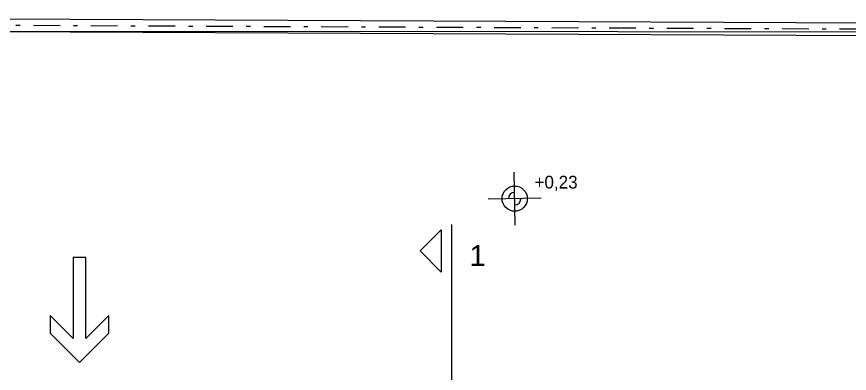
# Model space of a CAD drawing. Header units: metres. Extents: x 1411 to 1550, y 2159 to 2211.
# Drawn here: x 1502.07 to 1521.87, y 2198.52 to 2207 of the extents above; entities that cross this region are included whole.
import ezdxf

# ---------------------------------------------------------------- set-up
doc = ezdxf.new("R2010")
doc.units = ezdxf.units.M
doc.header["$LTSCALE"] = 0.635
doc.linetypes.add('STYLE_12', pattern=[1.999969, 0.999985, -0.500031, 0.000534058, -0.49942])
for name, color, linetype in [('37-Plantas-05', 7, 'Continuous'), ('Superficies', 7, 'Continuous'), ('Varios', 7, 'Continuous')]:
    doc.layers.add(name, color=color, linetype=linetype)
doc.styles.add('Arial', font='ARIAL.TTF')
doc.styles.add('Futura', font='')
doc.styles.get('Futura').set_extended_font_data('Futura')

# ---------------------------------------------------------------- blocks, each defined once
blk = doc.blocks.new('V-PL-FLD1-AR')
at = {"color": 7, "linetype": 'Continuous', "lineweight": 15}
blk.add_polyline3d([(0.15, 1.92573, 0), (0.7, 1.37573, 0), (0.7, 1.8, 0), (0, 2.5, 0), (-0.7, 1.8, 0), (-0.7, 1.37573, 0), (-0.15, 1.92573, 0), (-0.15, 0, 0), (0.15, 0, 0), (0.15, 1.92573, 0)], dxfattribs=at)

msp = doc.modelspace()

# ---------------------------------------------------------------- linework, layer by layer
at = {"layer": '37-Plantas-05', "color": 4, "linetype": 'STYLE_12', "lineweight": 15}
msp.add_line((1533.233, 2206.651), (1487.532, 2206.852), dxfattribs=at)
at = {"layer": '37-Plantas-05', "color": 83, "linetype": 'Continuous', "lineweight": 15}
msp.add_line((1532.525, 2206.501), (1487.891, 2206.701), dxfattribs=at)
at = {"layer": '37-Plantas-05', "color": 2, "linetype": 'Continuous', "lineweight": 20}
msp.add_line((1512.422, 2196.384), (1512.422, 2202.055), dxfattribs=at)
msp.add_lwpolyline([(1512.168, 2200.927), (1511.664, 2201.431), (1512.168, 2201.935)], close=True, dxfattribs=at)
at = {"layer": 'Superficies', "color": 190, "linetype": 'Continuous', "lineweight": 9}
msp.add_lwpolyline([(1418.25, 2206.692), (1532.724, 2206.64), (1532.724, 2206.654), (1532.934, 2206.64), (1532.724, 2206.64), (1532.775, 2198.271), (1481.867, 2198.291), (1481.867, 2171.841), (1484.729, 2171.841), (1484.729, 2174.091), (1487.541, 2174.076), (1487.591, 2169.021), (1489.53, 2169.021), (1489.53, 2164.404), (1489.53, 2163.254), (1475.867, 2163.254)], dxfattribs=at)
at = {"layer": 'Varios', "color": 83, "linetype": 'Continuous', "lineweight": 15}
msp.add_line((1532.723, 2206.8), (1487.893, 2207.001), dxfattribs=at)
at = {"layer": 'Varios', "color": 7, "linetype": 'Continuous', "lineweight": 5}
for p, q in [((1513.927, 2202.043), (1513.899, 2203.302)), ((1514.543, 2202.687), (1513.283, 2202.659))]:
    msp.add_line(p, q, dxfattribs=at)
at = {"layer": 'Varios', "color": 7, "linetype": 'Continuous', "lineweight": 5, "flags": 128}
msp.add_lwpolyline([(1513.613, 2202.673, -0.414214), (1513.913, 2202.973, -0.414214), (1514.213, 2202.673, -0.414214), (1513.913, 2202.373, -0.414214)], format="xyb", close=True, dxfattribs=at)
at = {"layer": 'Varios', "color": 7, "linetype": 'Continuous', "lineweight": 5}
for start, end in [(91.2758, 181.2758), (271.2757, 1.2375)]:
    msp.add_arc((1513.913, 2202.673), 0.15, start, end, dxfattribs=at)

# ---------------------------------------------------------------- block references
at = {"layer": '37-Plantas-05', "color": 161, "rotation": 180}
msp.add_blockref('V-PL-FLD1-AR', (1503.562, 2201.274), dxfattribs=at)

# ---------------------------------------------------------------- texts
at = {"layer": '37-Plantas-05', "color": 2, "insert": (1513.031, 2201.57), "char_height": 0.5, "attachment_point": 2, "line_spacing_factor": 0.96736, "style": 'Arial'}
msp.add_mtext('1', dxfattribs=at)
at = {"layer": 'Varios', "color": 7, "insert": (1514.384, 2203.217), "char_height": 0.3031, "attachment_point": 1, "line_spacing_factor": 0.96736, "style": 'Futura'}
msp.add_mtext('+0,23', dxfattribs=at)

doc.saveas('drawing.dxf')
